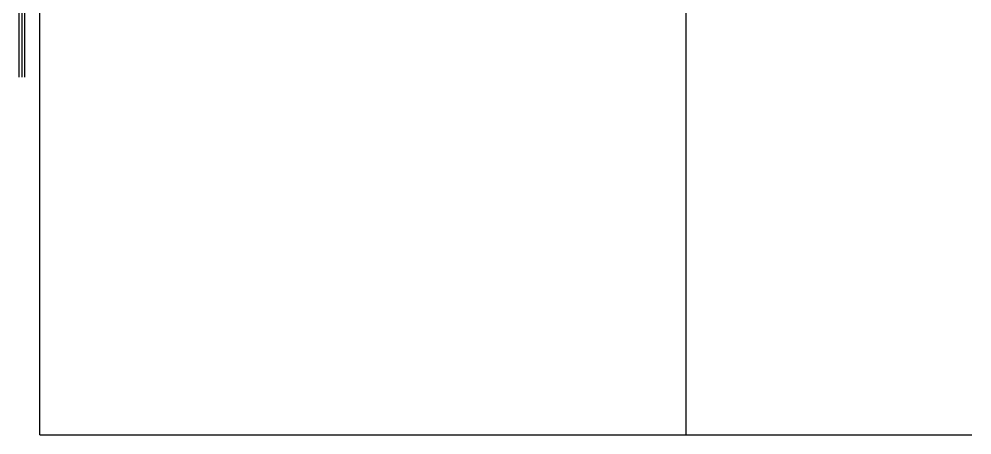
# Model space of a CAD drawing. Header units: inches. Extents: x 159 to 199.9, y -17.6 to -7.6.
# Drawn here: x 161.431 to 166.275, y -13.887 to -11.775 of the extents above; entities that cross this region are included whole.
import ezdxf

# ---------------------------------------------------------------- set-up
doc = ezdxf.new("R2010")
doc.units = ezdxf.units.IN
doc.header["$MEASUREMENT"] = 0
doc.layers.add('Blade_1', color=30, linetype='Continuous', true_color=0xff7f00)

msp = doc.modelspace()

# ---------------------------------------------------------------- linework, layer by layer
at = {"color": 5}
msp.add_lwpolyline([(161.44582, -12.06996), (161.44582, -10.46579, -0.4931454), (163.57008, -8.83579), (164.82082, -9.17092)], format="xyb", dxfattribs=at)
at = {"linetype": 'Continuous'}
msp.add_lwpolyline([(161.53582, -13.88696), (161.53582, -11.38696, -0.2741066), (161.58457, -11.30472, 0.2741066), (161.63332, -11.22247), (161.63332, -10.60946, -0.4931454), (163.60023, -9.1002), (164.82082, -9.42726), (164.82082, -13.88696)], format="xyb", dxfattribs=at)
at = {"color": 5}
for points in [[(161.43082, -12.06996), (161.43082, -10.46579)], [(161.46082, -12.06996), (161.46082, -10.46579)]]:
    msp.add_lwpolyline(points, dxfattribs=at)
at = {"layer": 'Blade_1'}
msp.add_line((161.53582, -13.88696), (166.27523, -13.88696), dxfattribs=at)

doc.saveas('drawing.dxf')
